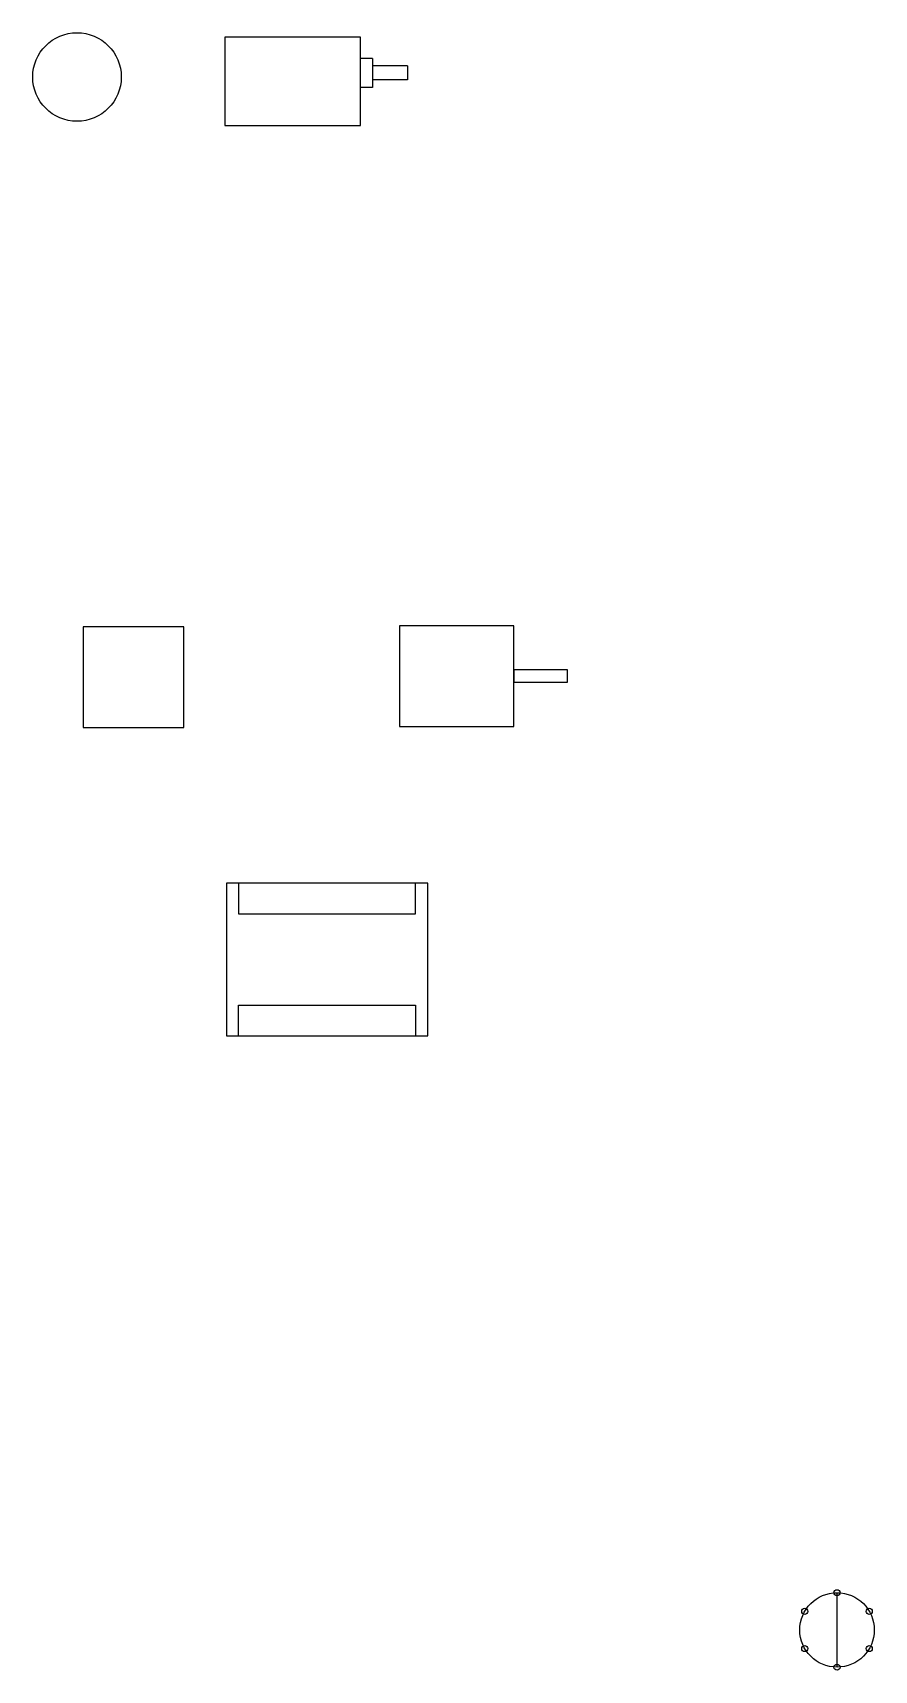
# Model space of a CAD drawing. Extents: x -0.7 to 72.2, y 19.8 to 46.9.
# Drawn here: x -0.71 to 13.07, y 20.04 to 46.88 of the extents above; entities that cross this region are included whole.
import ezdxf

# ---------------------------------------------------------------- set-up
doc = ezdxf.new("R2010")
doc.units = 0
doc.header["$MEASUREMENT"] = 0

# ---------------------------------------------------------------- blocks, each defined once
blk = doc.blocks.new('motor 1')
at = {"linetype": 'Continuous'}
for p, q in [((4.393, 46.469), (4.193, 46.469)), ((4.393, 46.469), (4.393, 45.994)), ((4.963, 46.347), (4.393, 46.347)), ((4.963, 46.347), (4.963, 46.117)), ((4.393, 45.994), (4.193, 45.994)), ((4.963, 46.117), (4.393, 46.117))]:
    blk.add_line(p, q, dxfattribs=at)
blk.add_lwpolyline([(1.973, 45.369), (4.193, 45.369), (4.193, 46.819), (1.973, 46.819)], close=True, dxfattribs=at)
blk = doc.blocks.new('wire spindlke')
at = {"linetype": 'Continuous'}
for p, q in [((40.014, 27.001), (40.014, 26.501)), ((42.914, 26.501), (42.914, 27.001)), ((40.014, 26.501), (42.914, 26.501)), ((40.014, 24.501), (40.014, 25.001)), ((40.014, 25.001), (42.914, 25.001)), ((42.914, 25.001), (42.914, 24.501))]:
    blk.add_line(p, q, dxfattribs=at)
blk.add_lwpolyline([(39.814, 27.001), (39.814, 24.501), (43.114, 24.501), (43.114, 27.001)], close=True, dxfattribs=at)
blk = doc.blocks.new('*U2')
at = {"linetype": 'Continuous'}
blk.add_circle((0, 0), 0.05, dxfattribs=at)
blk = doc.blocks.new('*U3')
at = {"color": 0, "linetype": 'ByBlock', "lineweight": -2, "transparency": 16777216}
blk.add_blockref('*U2', (12.464, 21.314), dxfattribs=at)
for p, rotation in [((11.935, 21.009), 60), ((12.992, 21.009), 300), ((11.935, 20.399), 120), ((12.992, 20.399), 240), ((12.464, 20.094), 180)]:
    blk.add_blockref('*U2', p, dxfattribs=dict(at, rotation=rotation))

msp = doc.modelspace()

# ---------------------------------------------------------------- linework, layer by layer
at = {"linetype": 'Continuous'}
msp.add_line((12.464, 20.094), (12.464, 21.314), dxfattribs=at)
for points in [[(0.114, 35.492), (1.764, 35.492), (1.764, 37.142), (0.114, 37.142)], [(5.298, 35.511), (7.168, 35.511), (7.168, 37.161), (5.298, 37.161)], [(7.168, 36.236), (8.048, 36.236), (8.048, 36.436), (7.168, 36.436)]]:
    msp.add_lwpolyline(points, close=True, dxfattribs=at)
for centre, radius in [((0.012, 46.154), 0.725), ((12.464, 20.704), 0.61)]:
    msp.add_circle(centre, radius, dxfattribs=at)

# ---------------------------------------------------------------- block references
for name, p in [('motor 1', (0.463, -0.012)), ('wire spindlke', (-37.355, 5.941)), ('*U3', (0, 0))]:
    msp.add_blockref(name, p, dxfattribs=at)

doc.saveas('drawing.dxf')
